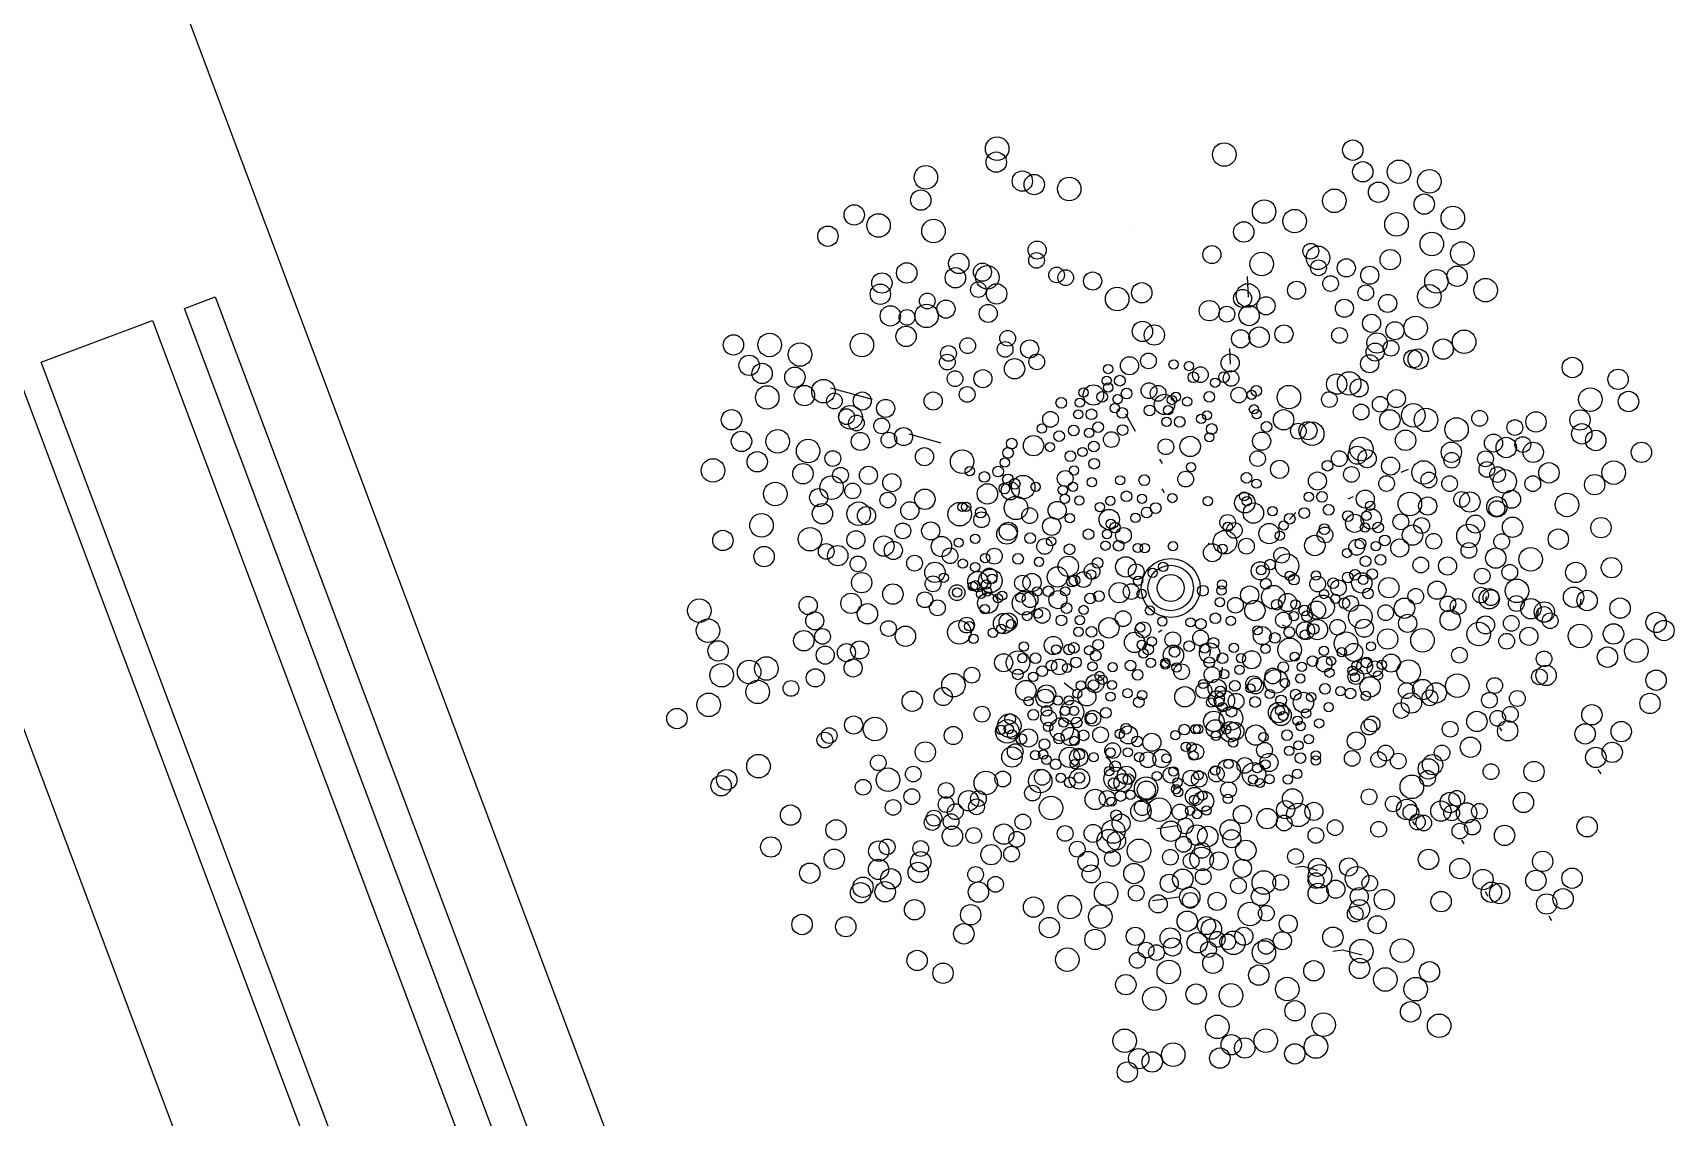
# Model space of a CAD drawing. Header units: millimetres. Extents: x 441061 to 442903, y 4515148 to 4515613.
# Drawn here: x 442314.928 to 442315.2383, y 4515546.8455 to 4515547.0505 of the extents above; entities that cross this region are included whole.
import ezdxf

# ---------------------------------------------------------------- set-up
doc = ezdxf.new("R2010")
doc.units = ezdxf.units.MM
doc.linetypes.add('CONTINUA', pattern=[0])
doc.layers.add('01_piscinas', color=254, linetype='Continuous')

# ---------------------------------------------------------------- blocks, each defined once
blk = doc.blocks.new('A$C21391103')
at = {"layer": '01_piscinas'}
for p, q in [((154.4985, 87.7399, 0), (151.156, 96.644, 0)), ((154.693, 91.1776), (154.6964, 91.1791)), ((154.9536, 91.072), (154.9569, 91.0735)), ((154.5605, 91.056), (154.5605, 91.056)), ((154.6767, 91.0229), (154.6792, 91.024)), ((154.7398, 90.9471), (154.7383, 90.9781)), ((154.8771, 90.9416), (154.8797, 90.9427)), ((154.5747, 90.9293), (154.5747, 90.9293)), ((154.7127, 90.8455), (154.7115, 90.8694)), ((154.171, 90.7919), (154.108, 90.8094)), ((154.5686, 90.7439), (154.554, 90.7698)), ((154.2751, 90.7261), (154.2267, 90.7396)), ((154.605, 90.7019), (154.6092, 90.6951)), ((154.779, 90.7035), (154.779, 90.7035)), ((154.8608, 90.7), (154.8623, 90.6994)), ((154.9708, 90.6822), (154.9815, 90.6869)), ((154.6089, 90.657), (154.6122, 90.6517)), ((154.8904, 90.6418), (154.8986, 90.6454)), ((154.8017, 90.6107), (154.8111, 90.6212)), ((154.6794, 90.5752), (154.6785, 90.5717)), ((154.9107, 90.5821), (154.9122, 90.5815)), ((155.0992, 90.4941), (155.0977, 90.4837)), ((155.2424, 90.4903), (155.2404, 90.4767)), ((155.0496, 90.4807), (155.0481, 90.4703)), ((155.1778, 90.4729), (155.1759, 90.4593)), ((154.6088, 90.4434), (154.6038, 90.4397)), ((154.7908, 90.4511), (154.7957, 90.4492)), ((154.6821, 90.4151), (154.6806, 90.4046)), ((154.4612, 90.3637), (154.4757, 90.3527)), ((154.7001, 90.3875), (154.6982, 90.3739)), ((154.79, 90.3171), (154.785, 90.3134)), ((154.8164, 90.302), (154.8114, 90.2982)), ((155.1192, 90.296), (155.1224, 90.2908)), ((155.2683, 90.2327), (155.2725, 90.2259)), ((154.6274, 90.2062), (154.6265, 90.2026)), ((154.7418, 90.2107), (154.741, 90.2072)), ((154.6009, 90.1435), (154.6315, 90.1476)), ((154.6465, 90.1633), (154.6457, 90.1598)), ((154.9879, 90.1538), (154.9911, 90.1486)), ((155.0619, 90.1255), (155.0652, 90.1203)), ((155.0977, 90.0479), (155.1018, 90.0411)), ((154.5946, 90.0344), (154.6343, 90.0399)), ((155.1939, 90.0111), (155.1981, 90.0043))]:
    blk.add_line(p, q, dxfattribs=at)
at = {"layer": '01_piscinas', "elevation": 0}
for points in [[(153.1303, 90.9298), (153.1771, 90.9473), (153.7394, 89.4494), (153.6926, 89.4318), (153.1303, 90.9298)], [(152.9138, 90.8485), (153.0823, 90.9117), (153.6447, 89.4138), (153.4761, 89.3506), (152.9138, 90.8485)], [(153.4387, 89.3365), (153.2702, 89.2732), (152.7079, 90.7712), (152.8764, 90.8344), (153.4387, 89.3365)]]:
    blk.add_lwpolyline(points, dxfattribs=at)
at = {"layer": '01_piscinas'}
for points in [[(154.5364, 90.235), (154.5295, 90.247), (154.5295, 90.247), (154.524, 90.2512)], [(154.8447, 90.0797), (154.8221, 90.0856), (154.8221, 90.0856), (154.8106, 90.0841)], [(154.9115, 89.9515), (154.8821, 89.9592), (154.8821, 89.9592), (154.8671, 89.9572)]]:
    blk.add_lwpolyline(points, dxfattribs=at)
for centre, radius in [((154.3596, 91.1714), 0.0178), ((154.8975, 91.1692), 0.0154), ((154.3583, 91.1511), 0.0154), ((154.7031, 91.1626), 0.0178), ((154.2518, 91.128), 0.0178), ((154.3977, 91.1225), 0.0154), ((154.9126, 91.1365), 0.0154), ((154.9674, 91.1365), 0.0178), ((155.0134, 91.122), 0.0178), ((154.244, 91.0937), 0.0154), ((154.4157, 91.1172), 0.0154), ((154.4686, 91.1106), 0.0178), ((154.8696, 91.0926), 0.0178), ((154.9364, 91.1056), 0.0154), ((154.1435, 91.0713), 0.0154), ((154.7634, 91.0764), 0.0178), ((155.0056, 91.0876), 0.0154), ((155.0488, 91.0665), 0.0178), ((154.1802, 91.0553), 0.0178), ((154.2633, 91.0469), 0.0178), ((154.7325, 91.0455), 0.0154), ((154.8095, 91.0619), 0.0178), ((154.9636, 91.057), 0.0178), ((154.1036, 91.0391), 0.0154), ((155.017, 91.0274), 0.0178), ((154.3015, 90.998), 0.0154), ((154.4201, 91.0181), 0.0137), ((154.4192, 91.0025), 0.0119), ((154.6844, 91.0113), 0.0137), ((154.7597, 90.997), 0.0178), ((154.834, 91.0164), 0.0119), ((154.8448, 91.0064), 0.0178), ((154.9542, 91.0036), 0.0154), ((155.0631, 91.0129), 0.0178), ((154.2228, 90.9835), 0.0154), ((154.2964, 90.9762), 0.0154), ((154.3373, 90.9847), 0.0137), ((154.3447, 90.9769), 0.0178), ((154.4495, 90.9805), 0.0119), ((154.4633, 90.9764), 0.0119), ((154.504, 90.9713), 0.0137), ((154.8456, 90.9913), 0.0119), ((154.8877, 90.9912), 0.0137), ((154.9231, 90.98), 0.0137), ((155.024, 90.9708), 0.0178), ((155.0552, 90.9785), 0.0154), ((154.1829, 90.9513), 0.0154), ((154.1852, 90.9683), 0.0154), ((154.3312, 90.9583), 0.0119), ((154.3588, 90.9518), 0.0154), ((154.5411, 90.944), 0.0178), ((154.5783, 90.9535), 0.0154), ((154.7389, 90.9494), 0.0178), ((154.8125, 90.9574), 0.0137), ((154.8639, 90.9675), 0.0119), ((154.9171, 90.9536), 0.0119), ((155.0133, 90.948), 0.0178), ((155.0984, 90.9575), 0.0178), ((154.2528, 90.9186), 0.0178), ((154.2539, 90.9411), 0.0119), ((154.2822, 90.9288), 0.0137), ((154.3461, 90.9223), 0.0137), ((154.6805, 90.9265), 0.0154), ((154.7308, 90.945), 0.0137), ((154.7407, 90.9191), 0.0154), ((154.7662, 90.9338), 0.0137), ((154.8848, 90.9301), 0.0137), ((154.9503, 90.9374), 0.0137), ((154.198, 90.9186), 0.0154), ((154.2233, 90.9163), 0.0119), ((154.5793, 90.8951), 0.0154), ((154.707, 90.9212), 0.0119), ((154.9259, 90.9073), 0.0137), ((154.9613, 90.8961), 0.0137), ((154.9925, 90.9004), 0.0178), ((153.9607, 90.8747), 0.0154), ((154.0155, 90.8747), 0.0178), ((154.155, 90.8746), 0.0178), ((154.2218, 90.8876), 0.0154), ((154.315, 90.8735), 0.0119), ((154.3755, 90.8847), 0.0119), ((154.5973, 90.8897), 0.0154), ((154.7279, 90.8839), 0.0137), ((154.7558, 90.8864), 0.0154), ((154.7934, 90.8912), 0.0137), ((154.8775, 90.889), 0.0119), ((154.9341, 90.8776), 0.0154), ((155.0659, 90.8794), 0.0178), ((154.0615, 90.8601), 0.0178), ((154.2843, 90.8487), 0.0119), ((154.286, 90.8618), 0.0119), ((154.3716, 90.8679), 0.0119), ((154.4087, 90.8685), 0.0137), ((154.4195, 90.8491), 0.0119), ((154.5884, 90.8505), 0.0119), ((154.712, 90.8473), 0.0137), ((154.923, 90.8462), 0.0137), ((154.9313, 90.8638), 0.0137), ((154.9553, 90.8697), 0.0119), ((154.9885, 90.8535), 0.0137), ((154.9965, 90.8531), 0.0154), ((155.0341, 90.8683), 0.0154), ((153.9845, 90.8438), 0.0154), ((154.0041, 90.8315), 0.0154), ((154.0537, 90.8258), 0.0154), ((154.2959, 90.8236), 0.0119), ((154.338, 90.8236), 0.0137), ((154.3859, 90.8386), 0.0154), ((154.5276, 90.8382), 0.00702), ((154.5598, 90.8431), 0.0137), ((154.6265, 90.8451), 0.00702), ((154.6497, 90.8427), 0.00702), ((154.667, 90.8297), 0.0119), ((154.7134, 90.824), 0.0119), ((155.2296, 90.8405), 0.0154), ((155.2987, 90.8226), 0.0154), ((154.0118, 90.7952), 0.0178), ((154.0681, 90.798), 0.0154), ((154.0969, 90.8047), 0.0178), ((154.3142, 90.7998), 0.0119), ((154.5052, 90.7989), 0.0154), ((154.5253, 90.8206), 0.00702), ((154.5276, 90.8103), 0.00702), ((154.5452, 90.8206), 0.00808), ((154.5892, 90.8055), 0.0119), ((154.603, 90.8014), 0.0119), ((154.6564, 90.8257), 0.00808), ((154.6892, 90.8175), 0.00702), ((154.7028, 90.826), 0.00808), ((154.725, 90.7988), 0.0119), ((154.7515, 90.8053), 0.00808), ((154.8008, 90.7957), 0.0178), ((154.8731, 90.8154), 0.0154), ((154.892, 90.8164), 0.0178), ((154.907, 90.8096), 0.0137), ((154.1134, 90.7899), 0.0119), ((154.1555, 90.7898), 0.0137), ((154.1909, 90.7786), 0.0137), ((154.2628, 90.7898), 0.0137), ((154.4566, 90.787), 0.00808), ((154.4846, 90.7873), 0.00702), ((154.4902, 90.8027), 0.00702), ((154.5184, 90.7962), 0.00808), ((154.5375, 90.7789), 0.00702), ((154.5418, 90.7925), 0.00702), ((154.5554, 90.8011), 0.00808), ((154.6126, 90.7847), 0.0154), ((154.6238, 90.7913), 0.00702), ((154.63, 90.7961), 0.00702), ((154.647, 90.7889), 0.00702), ((154.6804, 90.7962), 0.00808), ((154.7445, 90.7992), 0.00702), ((154.8621, 90.792), 0.0119), ((154.939, 90.7849), 0.0119), ((154.9635, 90.7935), 0.0137), ((154.989, 90.7681), 0.0178), ((155.2568, 90.792), 0.0178), ((155.3145, 90.7891), 0.0154), ((153.9578, 90.7615), 0.0154), ((154.1317, 90.7661), 0.0119), ((154.1379, 90.7652), 0.0178), ((154.1467, 90.7566), 0.0119), ((154.1849, 90.7522), 0.0119), ((154.4404, 90.7621), 0.0119), ((154.4823, 90.7697), 0.00702), ((154.5022, 90.7697), 0.00808), ((154.5489, 90.7718), 0.00808), ((154.5901, 90.7756), 0.00808), ((154.6158, 90.7583), 0.00702), ((154.6181, 90.7759), 0.00702), ((154.6357, 90.7583), 0.00808), ((154.6683, 90.7628), 0.00702), ((154.677, 90.7682), 0.00702), ((154.748, 90.7773), 0.00702), ((154.7521, 90.7698), 0.00702), ((154.7929, 90.7614), 0.0154), ((154.9101, 90.7732), 0.0119), ((154.9536, 90.7613), 0.0154), ((155.0083, 90.7613), 0.0178), ((155.0544, 90.7467), 0.0178), ((155.0894, 90.7636), 0.0119), ((155.1426, 90.7497), 0.0119), ((155.1746, 90.7582), 0.0154), ((155.2411, 90.7611), 0.0154), ((153.9729, 90.7288), 0.0154), ((154.0277, 90.7288), 0.0178), ((154.1526, 90.7287), 0.0137), ((154.1959, 90.7308), 0.0119), ((154.2181, 90.736), 0.0137), ((154.4146, 90.7223), 0.0154), ((154.4273, 90.7481), 0.00702), ((154.4534, 90.7367), 0.00808), ((154.4754, 90.7453), 0.00808), ((154.4987, 90.7417), 0.00702), ((154.5123, 90.7502), 0.00808), ((154.5322, 90.7315), 0.0119), ((154.5494, 90.7459), 0.00808), ((154.6515, 90.7211), 0.0154), ((154.6805, 90.7349), 0.00702), ((154.6841, 90.7475), 0.00808), ((154.7596, 90.7291), 0.0137), ((154.767, 90.7507), 0.00808), ((154.8152, 90.7442), 0.0119), ((154.8297, 90.745), 0.0137), ((154.8361, 90.7403), 0.0178), ((154.9774, 90.7304), 0.0154), ((155.1103, 90.7262), 0.0137), ((155.1547, 90.724), 0.0119), ((155.2438, 90.7402), 0.0154), ((155.2649, 90.7301), 0.0154), ((153.9967, 90.6979), 0.0154), ((154.0737, 90.7142), 0.0178), ((154.1111, 90.7028), 0.0119), ((154.2497, 90.7056), 0.0137), ((154.3066, 90.6982), 0.0178), ((154.3761, 90.7115), 0.00808), ((154.3816, 90.7254), 0.00808), ((154.4395, 90.7202), 0.00702), ((154.4703, 90.7063), 0.00808), ((154.4888, 90.7127), 0.00702), ((154.5059, 90.721), 0.00808), ((154.6148, 90.7206), 0.0119), ((154.7535, 90.7027), 0.0119), ((154.8771, 90.7026), 0.0119), ((154.9043, 90.7078), 0.0137), ((154.9105, 90.7173), 0.0178), ((154.9192, 90.7026), 0.0137), ((155.0465, 90.7124), 0.0154), ((155.0471, 90.7002), 0.0119), ((155.0982, 90.7024), 0.0119), ((155.1296, 90.7195), 0.0154), ((155.1704, 90.7122), 0.0154), ((155.334, 90.7122), 0.0154), ((153.9299, 90.6848), 0.0178), ((154.0659, 90.6799), 0.0154), ((154.1227, 90.6776), 0.0119), ((154.1649, 90.6776), 0.0137), ((154.3182, 90.6838), 0.00702), ((154.361, 90.6831), 0.00808), ((154.3712, 90.6967), 0.00702), ((154.4758, 90.6848), 0.00702), ((154.5064, 90.695), 0.00808), ((154.6528, 90.6897), 0.00702), ((154.7867, 90.6865), 0.0137), ((154.8592, 90.692), 0.00808), ((154.8954, 90.6788), 0.0119), ((154.9546, 90.6914), 0.0137), ((155.0046, 90.6818), 0.0178), ((155.1003, 90.6864), 0.0119), ((155.1165, 90.6786), 0.0119), ((155.1273, 90.6682), 0.0178), ((155.1942, 90.6812), 0.0154), ((155.2921, 90.6816), 0.0178), ((154.024, 90.6493), 0.0178), ((154.1091, 90.6588), 0.0178), ((154.1411, 90.6538), 0.0119), ((154.2003, 90.6664), 0.0137), ((154.3448, 90.6493), 0.0154), ((154.3403, 90.675), 0.00808), ((154.3705, 90.6574), 0.00808), ((154.3794, 90.654), 0.0137), ((154.376, 90.6713), 0.00808), ((154.3861, 90.6646), 0.00808), ((154.3989, 90.6596), 0.0178), ((154.4178, 90.66), 0.00702), ((154.4625, 90.6726), 0.0119), ((154.459, 90.6551), 0.00702), ((154.4743, 90.6601), 0.00702), ((154.5029, 90.667), 0.00702), ((154.5456, 90.6699), 0.00702), ((154.5821, 90.67), 0.00808), ((154.6447, 90.6717), 0.0119), ((154.7367, 90.6737), 0.00808), ((154.7517, 90.6648), 0.00702), ((154.844, 90.6688), 0.0137), ((154.9486, 90.665), 0.0119), ((155.0125, 90.6704), 0.0119), ((155.0439, 90.6648), 0.0119), ((155.1697, 90.6648), 0.0119), ((155.2633, 90.6633), 0.0154), ((154.0897, 90.6438), 0.0137), ((154.1501, 90.6193), 0.0178), ((154.1942, 90.64), 0.0119), ((154.2275, 90.6238), 0.0137), ((154.2502, 90.6412), 0.0154), ((154.3029, 90.6187), 0.0178), ((154.307, 90.6296), 0.00702), ((154.3126, 90.6297), 0.00702), ((154.388, 90.6282), 0.0178), ((154.4504, 90.6244), 0.0137), ((154.4619, 90.642), 0.00702), ((154.4839, 90.6393), 0.00702), ((154.5149, 90.6294), 0.00702), ((154.5307, 90.6388), 0.00702), ((154.5553, 90.6457), 0.00808), ((154.5787, 90.642), 0.00702), ((154.6246, 90.6431), 0.00702), ((154.6784, 90.6385), 0.00702), ((154.7342, 90.6359), 0.0154), ((154.7332, 90.6457), 0.00702), ((154.7373, 90.6382), 0.00702), ((154.831, 90.6448), 0.00702), ((154.8509, 90.6448), 0.00808), ((154.9163, 90.6415), 0.0137), ((154.9239, 90.6315), 0.00702), ((154.9838, 90.6342), 0.0178), ((155.0108, 90.631), 0.0137), ((155.0622, 90.641), 0.0119), ((155.0746, 90.6371), 0.0154), ((155.1154, 90.6298), 0.0154), ((155.1154, 90.6272), 0.0119), ((155.1375, 90.6413), 0.0137), ((155.2214, 90.6327), 0.0178), ((154.0032, 90.6017), 0.0178), ((154.0954, 90.6194), 0.0154), ((154.162, 90.6165), 0.0137), ((154.336, 90.6102), 0.0119), ((154.3347, 90.621), 0.00808), ((154.4088, 90.6164), 0.0119), ((154.442, 90.6002), 0.0137), ((154.4695, 90.6126), 0.00702), ((154.5291, 90.6106), 0.0154), ((154.5687, 90.613), 0.00702), ((154.5858, 90.6213), 0.00808), ((154.5994, 90.6279), 0.00808), ((154.7083, 90.6062), 0.0119), ((154.7471, 90.6203), 0.0154), ((154.7759, 90.6232), 0.00702), ((154.8021, 90.6118), 0.00808), ((154.8241, 90.6204), 0.00808), ((154.861, 90.6253), 0.00808), ((154.8902, 90.6158), 0.00808), ((154.9003, 90.6049), 0.0137), ((154.9254, 90.6114), 0.0154), ((154.9182, 90.6161), 0.00702), ((154.9702, 90.6071), 0.0119), ((155.0016, 90.6015), 0.0119), ((155.0831, 90.6037), 0.0137), ((155.1392, 90.5989), 0.0154), ((155.2729, 90.5983), 0.0154), ((153.9448, 90.5789), 0.0154), ((154.0766, 90.5808), 0.0178), ((154.146, 90.5799), 0.0137), ((154.2169, 90.5934), 0.0119), ((154.2591, 90.5934), 0.0137), ((154.3265, 90.5815), 0.00702), ((154.3743, 90.5887), 0.0154), ((154.3765, 90.5929), 0.0137), ((154.4095, 90.5823), 0.00808), ((154.4977, 90.5883), 0.00808), ((154.5257, 90.5886), 0.00702), ((154.5314, 90.604), 0.00702), ((154.5378, 90.5983), 0.00808), ((154.5506, 90.5866), 0.0119), ((154.7041, 90.5763), 0.0178), ((154.7084, 90.5994), 0.00702), ((154.7183, 90.5941), 0.0119), ((154.7709, 90.5893), 0.0154), ((154.7873, 90.5861), 0.00702), ((154.7929, 90.6014), 0.00702), ((154.8401, 90.5713), 0.0154), ((154.8554, 90.5873), 0.0119), ((154.8545, 90.596), 0.00808), ((154.9159, 90.5985), 0.00702), ((154.9359, 90.5985), 0.00808), ((154.946, 90.579), 0.00808), ((154.9878, 90.587), 0.0154), ((155.0199, 90.5777), 0.0119), ((155.0724, 90.5858), 0.0178), ((155.1227, 90.5772), 0.0119), ((155.2084, 90.5809), 0.0154), ((154.0071, 90.5545), 0.0154), ((154.1011, 90.5623), 0.0119), ((154.1185, 90.5559), 0.0154), ((154.1883, 90.5704), 0.0154), ((154.2025, 90.5638), 0.0137), ((154.2753, 90.5697), 0.0154), ((154.2884, 90.5558), 0.0119), ((154.3014, 90.5756), 0.00702), ((154.3553, 90.5552), 0.0119), ((154.4315, 90.5699), 0.0119), ((154.4412, 90.5776), 0.00702), ((154.4691, 90.5655), 0.00808), ((154.5234, 90.571), 0.00702), ((154.5433, 90.571), 0.00808), ((154.5723, 90.5675), 0.00702), ((154.5828, 90.5674), 0.00702), ((154.6255, 90.5702), 0.00702), ((154.6852, 90.5603), 0.0137), ((154.7005, 90.5664), 0.00702), ((154.7366, 90.5703), 0.0119), ((154.7898, 90.5565), 0.0119), ((154.8888, 90.5599), 0.00702), ((154.9034, 90.5685), 0.0119), ((154.9091, 90.5741), 0.00808), ((154.9324, 90.5704), 0.00702), ((154.9685, 90.5676), 0.0137), ((155.0731, 90.5638), 0.0119), ((155.1138, 90.5522), 0.0154), ((155.1664, 90.5503), 0.0178), ((154.1491, 90.5435), 0.0119), ((154.2347, 90.5446), 0.0119), ((154.2654, 90.5307), 0.0154), ((154.3076, 90.5439), 0.00702), ((154.3263, 90.5387), 0.00702), ((154.3415, 90.5522), 0.00702), ((154.3477, 90.5252), 0.0119), ((154.3912, 90.5512), 0.00808), ((154.4229, 90.5466), 0.00702), ((154.4507, 90.5237), 0.0154), ((154.4672, 90.5398), 0.0154), ((154.503, 90.5322), 0.0119), ((154.5115, 90.5449), 0.00808), ((154.5542, 90.539), 0.0154), ((154.5699, 90.5316), 0.0119), ((154.6221, 90.507), 0.0447), ((154.6221, 90.507), 0.0344), ((154.6106, 90.5391), 0.00702), ((154.7575, 90.533), 0.0137), ((154.759, 90.5339), 0.00702), ((154.7726, 90.5424), 0.00808), ((154.7981, 90.5408), 0.0178), ((154.9167, 90.5474), 0.00808), ((154.9395, 90.5497), 0.00808), ((155.0003, 90.5418), 0.0119), ((155.0408, 90.5403), 0.0137), ((155.0933, 90.5251), 0.0119), ((155.1349, 90.5307), 0.0119), ((155.2347, 90.5306), 0.0154), ((155.2887, 90.5378), 0.0154), ((154.1547, 90.5151), 0.0154), ((154.2019, 90.4979), 0.0154), ((154.2625, 90.5133), 0.0119), ((154.2789, 90.5226), 0.00702), ((154.3304, 90.5168), 0.0154), ((154.3228, 90.5096), 0.00702), ((154.3267, 90.5111), 0.00702), ((154.3493, 90.5178), 0.0178), ((154.3429, 90.5122), 0.00702), ((154.3519, 90.521), 0.00702), ((154.3978, 90.5145), 0.0119), ((154.4123, 90.5153), 0.0137), ((154.4728, 90.5167), 0.00808), ((154.4765, 90.5185), 0.00808), ((154.4902, 90.5198), 0.0119), ((154.5017, 90.5276), 0.00702), ((154.5443, 90.5), 0.0154), ((154.5623, 90.5016), 0.0119), ((154.5727, 90.5177), 0.00702), ((154.5948, 90.5298), 0.00702), ((154.6221, 90.507), 0.0203), ((154.6997, 90.5124), 0.00702), ((154.7661, 90.5132), 0.00808), ((154.8021, 90.5255), 0.00702), ((154.8085, 90.5197), 0.00808), ((154.8444, 90.513), 0.0119), ((154.8418, 90.5258), 0.00702), ((154.8679, 90.5144), 0.00808), ((154.8758, 90.5073), 0.0119), ((154.8899, 90.523), 0.00808), ((154.9008, 90.5269), 0.00808), ((154.9111, 90.5147), 0.0154), ((154.9133, 90.5193), 0.00702), ((154.9269, 90.5279), 0.00808), ((154.9519, 90.5075), 0.0154), ((155.0248, 90.5037), 0.0137), ((155.1457, 90.5027), 0.0178), ((153.9092, 90.4727), 0.0178), ((154.0737, 90.4806), 0.0137), ((154.1386, 90.4838), 0.0154), ((154.2502, 90.4892), 0.0119), ((154.2693, 90.477), 0.0119), ((154.2989, 90.5), 0.0119), ((154.2991, 90.5003), 0.00702), ((154.3352, 90.4981), 0.00702), ((154.3455, 90.4841), 0.0154), ((154.3443, 90.5017), 0.00702), ((154.3608, 90.4914), 0.00702), ((154.3672, 90.4954), 0.00702), ((154.4003, 90.4841), 0.0178), ((154.395, 90.4924), 0.00702), ((154.4094, 90.4894), 0.0119), ((154.4202, 90.5019), 0.00702), ((154.4372, 90.5021), 0.00808), ((154.4515, 90.4894), 0.0137), ((154.4626, 90.502), 0.00702), ((154.5002, 90.4912), 0.00808), ((154.5137, 90.4946), 0.00808), ((154.5781, 90.4981), 0.00702), ((154.6708, 90.5029), 0.00808), ((154.6965, 90.4856), 0.00702), ((154.6988, 90.5032), 0.00702), ((154.72, 90.4809), 0.0119), ((154.7415, 90.4964), 0.0137), ((154.7494, 90.473), 0.0154), ((154.7773, 90.4932), 0.0178), ((154.7826, 90.4818), 0.00808), ((154.7988, 90.4851), 0.0137), ((154.8107, 90.4822), 0.00702), ((154.8518, 90.4785), 0.0178), ((154.854, 90.4979), 0.00702), ((154.871, 90.4907), 0.00702), ((154.8848, 90.484), 0.00808), ((154.8941, 90.4835), 0.0119), ((154.9204, 90.4987), 0.00808), ((154.9757, 90.4765), 0.0154), ((154.9927, 90.4945), 0.0119), ((155.0412, 90.4829), 0.0119), ((155.0568, 90.479), 0.0119), ((155.0908, 90.4963), 0.0119), ((155.1039, 90.4907), 0.0154), ((155.1065, 90.4924), 0.0119), ((155.1449, 90.4836), 0.0119), ((155.1669, 90.4757), 0.0154), ((155.2314, 90.4931), 0.0154), ((155.2518, 90.4881), 0.0154), ((155.3017, 90.4766), 0.0154), ((154.0837, 90.4574), 0.0137), ((154.1634, 90.468), 0.0154), ((154.3134, 90.4509), 0.0119), ((154.3408, 90.4751), 0.00702), ((154.3693, 90.4532), 0.0154), ((154.3763, 90.4556), 0.0137), ((154.4049, 90.4646), 0.00702), ((154.421, 90.4685), 0.00702), ((154.4277, 90.4656), 0.0119), ((154.4568, 90.4581), 0.00808), ((154.4646, 90.4765), 0.00808), ((154.4848, 90.4585), 0.00702), ((154.4904, 90.4738), 0.00702), ((154.5502, 90.4607), 0.0119), ((154.5907, 90.473), 0.00702), ((154.6094, 90.4564), 0.00702), ((154.6896, 90.4612), 0.00808), ((154.713, 90.4575), 0.00702), ((154.7927, 90.4586), 0.0119), ((154.8084, 90.4645), 0.00702), ((154.8242, 90.4729), 0.00808), ((154.8283, 90.4645), 0.00808), ((154.8427, 90.4735), 0.0137), ((154.9089, 90.4635), 0.0178), ((154.9473, 90.4697), 0.0119), ((154.9805, 90.4535), 0.0137), ((155.0448, 90.4585), 0.0154), ((155.0983, 90.4512), 0.0137), ((155.1372, 90.4536), 0.0119), ((155.1872, 90.4707), 0.0154), ((155.1869, 90.467), 0.0119), ((155.196, 90.4575), 0.0119), ((155.3563, 90.4549), 0.0154), ((153.9222, 90.4426), 0.0178), ((154.0671, 90.4273), 0.0154), ((154.0955, 90.4338), 0.0119), ((154.1952, 90.4457), 0.0119), ((154.2208, 90.434), 0.0154), ((154.3025, 90.4401), 0.0178), ((154.3174, 90.4492), 0.00702), ((154.3531, 90.4393), 0.00702), ((154.3657, 90.4453), 0.00702), ((154.3805, 90.4526), 0.00702), ((154.4825, 90.4408), 0.00702), ((154.5024, 90.4408), 0.00808), ((154.5286, 90.4468), 0.0154), ((154.5675, 90.4248), 0.0154), ((154.5801, 90.4438), 0.0119), ((154.5761, 90.4471), 0.00702), ((154.6252, 90.4288), 0.0119), ((154.6521, 90.4551), 0.00702), ((154.6673, 90.4314), 0.0119), ((154.6676, 90.4526), 0.00808), ((154.7533, 90.443), 0.00702), ((154.7605, 90.4351), 0.0137), ((154.7795, 90.4315), 0.00808), ((154.8015, 90.4401), 0.00808), ((154.826, 90.4424), 0.0137), ((154.8248, 90.4365), 0.00702), ((154.8439, 90.4441), 0.0154), ((154.8384, 90.445), 0.00808), ((154.8745, 90.4477), 0.0119), ((154.8871, 90.423), 0.0178), ((154.915, 90.4462), 0.0137), ((154.9502, 90.4299), 0.0154), ((155.0029, 90.428), 0.0178), ((155.088, 90.4374), 0.0178), ((155.1302, 90.4265), 0.0119), ((155.1638, 90.434), 0.0137), ((155.2411, 90.4344), 0.0178), ((155.2918, 90.4375), 0.0154), ((155.3682, 90.4427), 0.0154), ((153.9375, 90.4119), 0.0154), ((154.0996, 90.4055), 0.0137), ((154.1316, 90.4093), 0.0137), ((154.1517, 90.4134), 0.0137), ((154.3238, 90.4303), 0.00702), ((154.4, 90.4184), 0.00702), ((154.4445, 90.4201), 0.0137), ((154.4487, 90.414), 0.00702), ((154.4686, 90.414), 0.00808), ((154.4756, 90.4164), 0.00808), ((154.4989, 90.4128), 0.00702), ((154.5125, 90.4213), 0.00808), ((154.5782, 90.4211), 0.00702), ((154.5811, 90.408), 0.00702), ((154.588, 90.4141), 0.00808), ((154.5934, 90.426), 0.00702), ((154.6262, 90.4053), 0.0154), ((154.6279, 90.4104), 0.00808), ((154.6499, 90.419), 0.00808), ((154.6808, 90.4087), 0.0154), ((154.6733, 90.4154), 0.00702), ((154.6869, 90.4239), 0.00808), ((154.7176, 90.4165), 0.00702), ((154.7655, 90.415), 0.00702), ((154.802, 90.4136), 0.0178), ((154.8538, 90.412), 0.00702), ((154.8808, 90.41), 0.00702), ((154.899, 90.4096), 0.0137), ((154.925, 90.4188), 0.00702), ((155.0588, 90.4054), 0.0119), ((155.2827, 90.4024), 0.0154), ((155.3263, 90.4121), 0.0178), ((153.9429, 90.3751), 0.0178), ((153.9845, 90.38), 0.0178), ((154.0106, 90.3853), 0.0178), ((154.1417, 90.3861), 0.0137), ((154.3694, 90.394), 0.0137), ((154.3912, 90.3941), 0.0178), ((154.3977, 90.4008), 0.00702), ((154.4176, 90.4008), 0.00808), ((154.4278, 90.3813), 0.00808), ((154.4419, 90.3896), 0.00808), ((154.4536, 90.3877), 0.0119), ((154.4652, 90.386), 0.00702), ((154.4788, 90.3945), 0.00808), ((154.5038, 90.3885), 0.00702), ((154.5086, 90.4046), 0.00808), ((154.5343, 90.3873), 0.00702), ((154.5612, 90.3898), 0.00808), ((154.5919, 90.394), 0.00702), ((154.6139, 90.3912), 0.00702), ((154.614, 90.3939), 0.00702), ((154.631, 90.3867), 0.00702), ((154.6386, 90.3804), 0.0119), ((154.6804, 90.3947), 0.00808), ((154.7004, 90.4007), 0.00808), ((154.7261, 90.3834), 0.00702), ((154.7284, 90.401), 0.00702), ((154.7445, 90.3985), 0.0137), ((154.7924, 90.3874), 0.00808), ((154.8096, 90.4032), 0.00702), ((154.8204, 90.3877), 0.00702), ((154.8366, 90.3963), 0.00808), ((154.8541, 90.392), 0.0119), ((154.8646, 90.3966), 0.00702), ((154.8972, 90.3819), 0.00702), ((154.9031, 90.3895), 0.00702), ((154.9154, 90.3888), 0.0119), ((154.9181, 90.3944), 0.00808), ((154.931, 90.3849), 0.0119), ((154.9414, 90.3908), 0.00702), ((154.9555, 90.3935), 0.0137), ((154.9821, 90.3804), 0.0178), ((155.1898, 90.3749), 0.0154), ((155.1868, 90.3998), 0.0119), ((153.9975, 90.3499), 0.0178), ((154.0477, 90.3551), 0.0119), ((154.0846, 90.3711), 0.0137), ((154.2935, 90.3601), 0.0178), ((154.3214, 90.3752), 0.0119), ((154.3909, 90.3764), 0.00808), ((154.4031, 90.3519), 0.0154), ((154.4142, 90.3728), 0.00702), ((154.4863, 90.3594), 0.00702), ((154.5074, 90.3625), 0.0137), ((154.5053, 90.36), 0.00808), ((154.5146, 90.374), 0.00702), ((154.5192, 90.368), 0.00702), ((154.5333, 90.3603), 0.00702), ((154.572, 90.3757), 0.00808), ((154.6722, 90.3519), 0.0119), ((154.6711, 90.3618), 0.00702), ((154.6846, 90.3759), 0.0119), ((154.6923, 90.3553), 0.0137), ((154.7029, 90.3766), 0.00702), ((154.7192, 90.359), 0.00808), ((154.7475, 90.3621), 0.0119), ((154.7506, 90.3588), 0.0119), ((154.7812, 90.366), 0.0178), ((154.7765, 90.3739), 0.0119), ((154.7949, 90.3633), 0.00702), ((154.8181, 90.3701), 0.00702), ((154.8623, 90.3789), 0.00702), ((154.9021, 90.3732), 0.0119), ((154.9008, 90.3719), 0.00702), ((154.9237, 90.3575), 0.0154), ((154.9357, 90.3749), 0.00702), ((154.9784, 90.3518), 0.0119), ((155.0033, 90.3534), 0.0154), ((155.0237, 90.3483), 0.0154), ((155.0555, 90.3594), 0.0178), ((155.1121, 90.3595), 0.0119), ((155.1798, 90.3727), 0.0119), ((155.3562, 90.3676), 0.0154), ((153.9233, 90.3303), 0.0178), ((154.2312, 90.3357), 0.0154), ((154.278, 90.3429), 0.0137), ((154.4072, 90.3357), 0.00702), ((154.432, 90.3402), 0.0137), ((154.4344, 90.3468), 0.0137), ((154.4515, 90.3368), 0.00702), ((154.468, 90.3368), 0.00702), ((154.4809, 90.3472), 0.00702), ((154.4953, 90.3424), 0.0137), ((154.531, 90.3427), 0.00702), ((154.5568, 90.3478), 0.00702), ((154.5738, 90.3344), 0.00808), ((154.5788, 90.345), 0.00702), ((154.6435, 90.3425), 0.0154), ((154.6833, 90.3339), 0.00702), ((154.6913, 90.3397), 0.0119), ((154.7033, 90.3366), 0.0154), ((154.6954, 90.3348), 0.00702), ((154.6972, 90.3504), 0.00808), ((154.721, 90.3358), 0.0119), ((154.7426, 90.3553), 0.00702), ((154.7497, 90.3346), 0.00808), ((154.7719, 90.3467), 0.00702), ((154.7892, 90.3371), 0.00808), ((154.8112, 90.3457), 0.00808), ((154.8228, 90.3339), 0.0154), ((154.8346, 90.3421), 0.00702), ((154.8554, 90.3546), 0.00808), ((154.8788, 90.3509), 0.00702), ((154.8939, 90.3475), 0.00808), ((154.9173, 90.3439), 0.00702), ((154.9861, 90.3331), 0.0154), ((155.0141, 90.3409), 0.0119), ((155.1042, 90.3373), 0.0119), ((155.1463, 90.3399), 0.0119), ((155.347, 90.3325), 0.0154), ((153.8753, 90.3096), 0.0154), ((154.3367, 90.3162), 0.0119), ((154.378, 90.2987), 0.0178), ((154.3793, 90.309), 0.00808), ((154.4143, 90.3151), 0.00808), ((154.4374, 90.3104), 0.0119), ((154.4343, 90.3211), 0.00808), ((154.4729, 90.3192), 0.0178), ((154.4623, 90.3214), 0.00702), ((154.4759, 90.3211), 0.00702), ((154.5044, 90.31), 0.0119), ((154.5021, 90.3097), 0.00808), ((154.5241, 90.3183), 0.00808), ((154.6873, 90.3053), 0.0154), ((154.7003, 90.3267), 0.00702), ((154.7134, 90.3098), 0.0178), ((154.7141, 90.32), 0.00808), ((154.7852, 90.3187), 0.0154), ((154.7891, 90.3144), 0.0154), ((154.7874, 90.3216), 0.00702), ((154.7923, 90.3134), 0.00702), ((154.8269, 90.3174), 0.00702), ((154.861, 90.3269), 0.00702), ((154.9708, 90.3218), 0.0119), ((155.0852, 90.3052), 0.0154), ((155.1167, 90.3099), 0.0119), ((155.1358, 90.3159), 0.0119), ((155.2591, 90.3153), 0.0154), ((154.099, 90.277), 0.0119), ((154.1056, 90.2838), 0.0119), ((154.1425, 90.2998), 0.0137), ((154.1748, 90.2937), 0.0178), ((154.2932, 90.2839), 0.0137), ((154.3749, 90.2901), 0.0178), ((154.3654, 90.2925), 0.00702), ((154.3774, 90.2935), 0.00702), ((154.3824, 90.2853), 0.00702), ((154.407, 90.2802), 0.0137), ((154.4368, 90.2969), 0.00702), ((154.4572, 90.2931), 0.0178), ((154.46, 90.3037), 0.00702), ((154.4703, 90.2824), 0.0137), ((154.4799, 90.3037), 0.00808), ((154.4901, 90.2842), 0.00808), ((154.516, 90.2849), 0.0119), ((154.5452, 90.2865), 0.00702), ((154.5581, 90.2848), 0.0137), ((154.5545, 90.294), 0.00808), ((154.6291, 90.2843), 0.00702), ((154.6427, 90.2928), 0.00808), ((154.6595, 90.2935), 0.00702), ((154.6636, 90.2935), 0.00702), ((154.6894, 90.2941), 0.0137), ((154.6905, 90.2836), 0.00702), ((154.7121, 90.2895), 0.0154), ((154.7062, 90.293), 0.00702), ((154.7191, 90.2903), 0.0137), ((154.7507, 90.2845), 0.0154), ((154.7623, 90.2817), 0.00702), ((154.798, 90.2844), 0.00808), ((154.8137, 90.3064), 0.00702), ((154.8187, 90.2982), 0.00702), ((154.8466, 90.3023), 0.00702), ((154.9027, 90.2757), 0.0137), ((154.9219, 90.2966), 0.0119), ((154.9267, 90.3014), 0.0119), ((155.0448, 90.2935), 0.0119), ((155.1317, 90.2911), 0.0154), ((155.2489, 90.2864), 0.0154), ((155.3035, 90.2898), 0.0154), ((154.251, 90.259), 0.0154), ((154.382, 90.2514), 0.0154), ((154.3869, 90.2595), 0.0119), ((154.3962, 90.2786), 0.00808), ((154.4311, 90.2707), 0.00808), ((154.4532, 90.2794), 0.00808), ((154.469, 90.2509), 0.0154), ((154.4829, 90.251), 0.0137), ((154.4765, 90.2757), 0.00702), ((154.5343, 90.2611), 0.0119), ((154.5311, 90.2581), 0.00702), ((154.5574, 90.2585), 0.00702), ((154.5714, 90.275), 0.00808), ((154.5935, 90.2737), 0.0137), ((154.6451, 90.2669), 0.00702), ((154.6537, 90.2665), 0.00702), ((154.6602, 90.2591), 0.0119), ((154.7166, 90.2735), 0.00702), ((154.7639, 90.2617), 0.0119), ((154.8011, 90.2607), 0.00702), ((154.8153, 90.2691), 0.00702), ((154.831, 90.2785), 0.00702), ((154.9472, 90.2575), 0.0119), ((155.0325, 90.2576), 0.0119), ((155.0754, 90.2662), 0.0154), ((155.2651, 90.2508), 0.0154), ((155.2899, 90.2585), 0.0154), ((153.9986, 90.2376), 0.0178), ((154.1798, 90.2427), 0.0119), ((154.4172, 90.2542), 0.00702), ((154.4293, 90.2552), 0.00702), ((154.4342, 90.247), 0.00702), ((154.448, 90.2404), 0.00808), ((154.4768, 90.2407), 0.00702), ((154.4836, 90.255), 0.00808), ((154.5055, 90.251), 0.00702), ((154.5382, 90.2374), 0.00808), ((154.5745, 90.2513), 0.00702), ((154.5875, 90.2472), 0.0119), ((154.6088, 90.2491), 0.0137), ((154.6155, 90.2494), 0.00702), ((154.6566, 90.2535), 0.00702), ((154.7096, 90.2303), 0.0178), ((154.7096, 90.2408), 0.00702), ((154.7343, 90.2387), 0.0119), ((154.7482, 90.2253), 0.0178), ((154.7529, 90.2343), 0.00702), ((154.7707, 90.2431), 0.0137), ((154.7654, 90.2403), 0.00702), ((154.8182, 90.2498), 0.00808), ((154.8415, 90.2462), 0.00702), ((154.8417, 90.2539), 0.00702), ((154.8966, 90.2493), 0.0119), ((154.9365, 90.2475), 0.0119), ((154.9663, 90.2453), 0.0119), ((155.0118, 90.2334), 0.0154), ((155.0181, 90.2398), 0.0154), ((155.1065, 90.2293), 0.0119), ((155.1716, 90.2294), 0.0154), ((153.942, 90.208), 0.0154), ((153.9506, 90.2169), 0.0154), ((154.1569, 90.2057), 0.0119), ((154.1946, 90.217), 0.0178), ((154.2327, 90.2256), 0.0119), ((154.3424, 90.2121), 0.0178), ((154.3681, 90.2182), 0.0119), ((154.4247, 90.2151), 0.0178), ((154.4278, 90.2207), 0.0119), ((154.4558, 90.2198), 0.00702), ((154.4696, 90.2131), 0.00808), ((154.4841, 90.2182), 0.0154), ((154.4839, 90.22), 0.00808), ((154.5389, 90.2182), 0.0178), ((154.5289, 90.2299), 0.00702), ((154.536, 90.2119), 0.00808), ((154.5498, 90.2125), 0.0137), ((154.5552, 90.2237), 0.0137), ((154.5582, 90.2179), 0.00808), ((154.5849, 90.2037), 0.0178), ((154.5853, 90.2013), 0.0137), ((154.6011, 90.2227), 0.00702), ((154.6224, 90.224), 0.0119), ((154.6264, 90.2296), 0.00702), ((154.6322, 90.213), 0.00702), ((154.6525, 90.2196), 0.0119), ((154.6652, 90.2179), 0.0119), ((154.6642, 90.224), 0.00702), ((154.6912, 90.2256), 0.0119), ((154.6895, 90.2309), 0.00702), ((154.7466, 90.2176), 0.00702), ((154.7571, 90.2121), 0.00702), ((154.7715, 90.2178), 0.00702), ((154.7993, 90.2175), 0.00702), ((154.8135, 90.2259), 0.00702), ((154.9868, 90.2063), 0.0178), ((155.0105, 90.2191), 0.0119), ((154.2306, 90.1914), 0.0119), ((154.2823, 90.1796), 0.0119), ((154.2824, 90.2009), 0.0119), ((154.3163, 90.1853), 0.0154), ((154.3313, 90.1885), 0.0119), ((154.4131, 90.1968), 0.0119), ((154.4411, 90.1743), 0.0178), ((154.5079, 90.1873), 0.0154), ((154.526, 90.1887), 0.0119), ((154.5326, 90.1839), 0.00702), ((154.5462, 90.1924), 0.00808), ((154.5612, 90.1942), 0.00702), ((154.6048, 90.1717), 0.0178), ((154.6301, 90.2028), 0.00702), ((154.6335, 90.1982), 0.00702), ((154.6581, 90.1917), 0.0137), ((154.6576, 90.1869), 0.00702), ((154.6717, 90.1847), 0.0154), ((154.6701, 90.1929), 0.00702), ((154.7095, 90.2018), 0.0119), ((154.7086, 90.1881), 0.00702), ((154.8064, 90.1881), 0.0154), ((154.9221, 90.1912), 0.0119), ((154.9587, 90.1806), 0.0119), ((155.0448, 90.1826), 0.0154), ((155.0549, 90.189), 0.0119), ((155.1556, 90.1828), 0.0154), ((154.0471, 90.1635), 0.0154), ((154.2022, 90.1752), 0.0119), ((154.2641, 90.1589), 0.0119), ((154.2899, 90.1536), 0.0119), ((154.2964, 90.1687), 0.0119), ((154.3284, 90.1761), 0.0119), ((154.3984, 90.1532), 0.0119), ((154.5397, 90.1632), 0.00808), ((154.547, 90.1513), 0.0137), ((154.5771, 90.1693), 0.0154), ((154.5792, 90.1748), 0.0119), ((154.6362, 90.1682), 0.0119), ((154.6513, 90.1702), 0.00702), ((154.6618, 90.1647), 0.00702), ((154.6762, 90.1704), 0.00702), ((154.7304, 90.1644), 0.0137), ((154.7679, 90.1582), 0.0154), ((154.7959, 90.1717), 0.0137), ((154.8152, 90.1639), 0.0178), ((154.8387, 90.1692), 0.0137), ((154.979, 90.172), 0.0154), ((154.9854, 90.1677), 0.0119), ((154.9952, 90.153), 0.0119), ((155.0308, 90.1696), 0.0154), ((155.047, 90.1668), 0.0119), ((155.0696, 90.1668), 0.0154), ((155.089, 90.1694), 0.0119), ((154.1159, 90.1412), 0.0154), ((154.2612, 90.1524), 0.0119), ((154.2919, 90.1315), 0.0154), ((154.3241, 90.1327), 0.0119), ((154.3696, 90.1348), 0.0154), ((154.4625, 90.1358), 0.0119), ((154.5047, 90.1358), 0.0137), ((154.5282, 90.1241), 0.0178), ((154.5352, 90.1387), 0.0178), ((154.6224, 90.1391), 0.0154), ((154.6443, 90.1473), 0.0119), ((154.6616, 90.1334), 0.0154), ((154.6781, 90.1312), 0.0154), ((154.7119, 90.1411), 0.0154), ((154.7144, 90.1278), 0.0137), ((154.7938, 90.1516), 0.0119), ((154.8417, 90.1328), 0.0119), ((154.8707, 90.1445), 0.0119), ((154.9366, 90.1421), 0.0119), ((155.0048, 90.1516), 0.0119), ((155.0595, 90.1394), 0.0119), ((155.0785, 90.1454), 0.0119), ((155.127, 90.1328), 0.0154), ((155.2519, 90.146), 0.0154), ((154.0173, 90.1153), 0.0154), ((154.1805, 90.1091), 0.0154), ((154.1932, 90.1155), 0.0119), ((154.244, 90.113), 0.0119), ((154.3504, 90.1037), 0.0154), ((154.3814, 90.1046), 0.0119), ((154.3893, 90.1269), 0.0119), ((154.4808, 90.112), 0.0119), ((154.5401, 90.1246), 0.0137), ((154.5742, 90.1096), 0.0178), ((154.6414, 90.1194), 0.0119), ((154.6695, 90.1102), 0.0119), ((154.7357, 90.1102), 0.0154), ((154.0762, 90.0757), 0.0154), ((154.1132, 90.0968), 0.0154), ((154.1803, 90.0814), 0.0154), ((154.2403, 90.0769), 0.0154), ((154.2441, 90.0929), 0.0154), ((154.4972, 90.0932), 0.0154), ((154.534, 90.0981), 0.0119), ((154.5664, 90.0752), 0.0154), ((154.6216, 90.0998), 0.0119), ((154.653, 90.0942), 0.0119), ((154.6689, 90.0972), 0.0178), ((154.6951, 90.0942), 0.0137), ((154.7305, 90.083), 0.0137), ((154.8108, 90.1008), 0.0119), ((154.844, 90.0846), 0.0137), ((154.8911, 90.0851), 0.0137), ((155.012, 90.0965), 0.0154), ((155.0596, 90.0827), 0.0154), ((155.1847, 90.0936), 0.0154), ((154.1567, 90.0545), 0.0154), ((154.1987, 90.0672), 0.0154), ((154.327, 90.0737), 0.0119), ((154.3572, 90.0588), 0.0119), ((154.5018, 90.0746), 0.0137), ((154.6199, 90.0604), 0.0137), ((154.6404, 90.0666), 0.0154), ((154.6713, 90.0704), 0.0119), ((154.7245, 90.0566), 0.0119), ((154.7629, 90.0616), 0.0178), ((154.7886, 90.0617), 0.0119), ((154.8419, 90.0645), 0.0119), ((154.848, 90.0711), 0.0178), ((154.9037, 90.0678), 0.0178), ((154.9231, 90.0605), 0.0119), ((155.0944, 90.066), 0.0154), ((155.1745, 90.0648), 0.0154), ((155.2291, 90.0681), 0.0154), ((154.153, 90.0461), 0.0154), ((154.1902, 90.0476), 0.0154), ((154.3313, 90.0471), 0.0154), ((154.4694, 90.0244), 0.0178), ((154.5244, 90.0446), 0.0178), ((154.5699, 90.0455), 0.0119), ((154.6031, 90.0293), 0.0137), ((154.6509, 90.0393), 0.0154), ((154.6517, 90.0345), 0.0119), ((154.6922, 90.0331), 0.0137), ((154.7577, 90.0404), 0.0137), ((154.8453, 90.045), 0.0154), ((154.8718, 90.0515), 0.0137), ((154.9072, 90.0403), 0.0137), ((154.9452, 90.0358), 0.0154), ((155.031, 90.0327), 0.0154), ((155.1071, 90.0468), 0.0154), ((155.1196, 90.045), 0.0154), ((155.1907, 90.0291), 0.0154), ((155.2155, 90.0369), 0.0154), ((154.2347, 90.0204), 0.0154), ((154.3195, 90.0128), 0.0154), ((154.4147, 90.0244), 0.0154), ((154.5155, 90.0098), 0.0178), ((154.6471, 90.0031), 0.0154), ((154.7421, 90.014), 0.0178), ((154.7667, 90.0151), 0.0119), ((154.9012, 90.0139), 0.0119), ((154.9076, 90.0205), 0.0154), ((154.0645, 89.9981), 0.0154), ((154.1306, 89.9948), 0.0154), ((154.3092, 89.984), 0.0154), ((154.4385, 89.9935), 0.0154), ((154.5076, 89.9755), 0.0154), ((154.5686, 89.9802), 0.0137), ((154.6214, 89.9777), 0.0154), ((154.6762, 89.9965), 0.0137), ((154.6837, 89.9912), 0.0154), ((154.7327, 89.9803), 0.0137), ((154.7999, 89.9989), 0.0137), ((154.8674, 89.9789), 0.0154), ((154.9344, 89.9977), 0.0137), ((154.5849, 89.9594), 0.0119), ((154.6006, 89.9556), 0.0119), ((154.625, 89.9641), 0.0137), ((154.6622, 89.9704), 0.0154), ((154.6793, 89.9601), 0.0119), ((154.6925, 89.9757), 0.0119), ((154.7082, 89.9718), 0.0119), ((154.717, 89.9704), 0.0178), ((154.763, 89.9558), 0.0178), ((154.7665, 89.965), 0.0119), ((154.791, 89.9735), 0.0137), ((154.9106, 89.9578), 0.0178), ((154.9718, 89.9586), 0.0178), ((154.2385, 89.9437), 0.0154), ((154.4657, 89.9449), 0.0178), ((154.5716, 89.9439), 0.0119), ((154.6192, 89.9264), 0.0178), ((154.686, 89.9395), 0.0154), ((154.8386, 89.9281), 0.0154), ((154.9078, 89.9317), 0.0154), ((155.0134, 89.9265), 0.0154), ((154.2777, 89.9244), 0.0154), ((154.5542, 89.9071), 0.0154), ((154.7552, 89.9215), 0.0154), ((154.7984, 89.9004), 0.0178), ((154.9467, 89.9149), 0.0178), ((154.9927, 89.9003), 0.0178), ((154.5974, 89.886), 0.0178), ((154.6606, 89.8928), 0.0154), ((154.7132, 89.8909), 0.0178), ((154.8101, 89.8676), 0.0154), ((154.9849, 89.866), 0.0154), ((154.6925, 89.8433), 0.0178), ((154.8533, 89.8465), 0.0178), ((155.0281, 89.8449), 0.0178), ((154.5525, 89.8222), 0.0178), ((154.6259, 89.8012), 0.0178), ((154.7137, 89.8163), 0.0154), ((154.734, 89.8113), 0.0154), ((154.7659, 89.8224), 0.0178), ((154.8098, 89.8024), 0.0154), ((154.8417, 89.8135), 0.0178), ((154.5737, 89.7952), 0.0154), ((154.5941, 89.7902), 0.0154), ((154.6964, 89.796), 0.0154), ((154.5565, 89.7749), 0.0154)]:
    blk.add_circle(centre, radius, dxfattribs=at)

msp = doc.modelspace()

# ---------------------------------------------------------------- block references
at = {"layer": '01_piscinas', "color": 6, "linetype": 'CONTINUA', "xscale": 0.125, "yscale": 0.125, "zscale": 0.125}
msp.add_blockref('A$C21391103', (442295.8154, 4515535.63213), dxfattribs=at)

doc.saveas('drawing.dxf')
